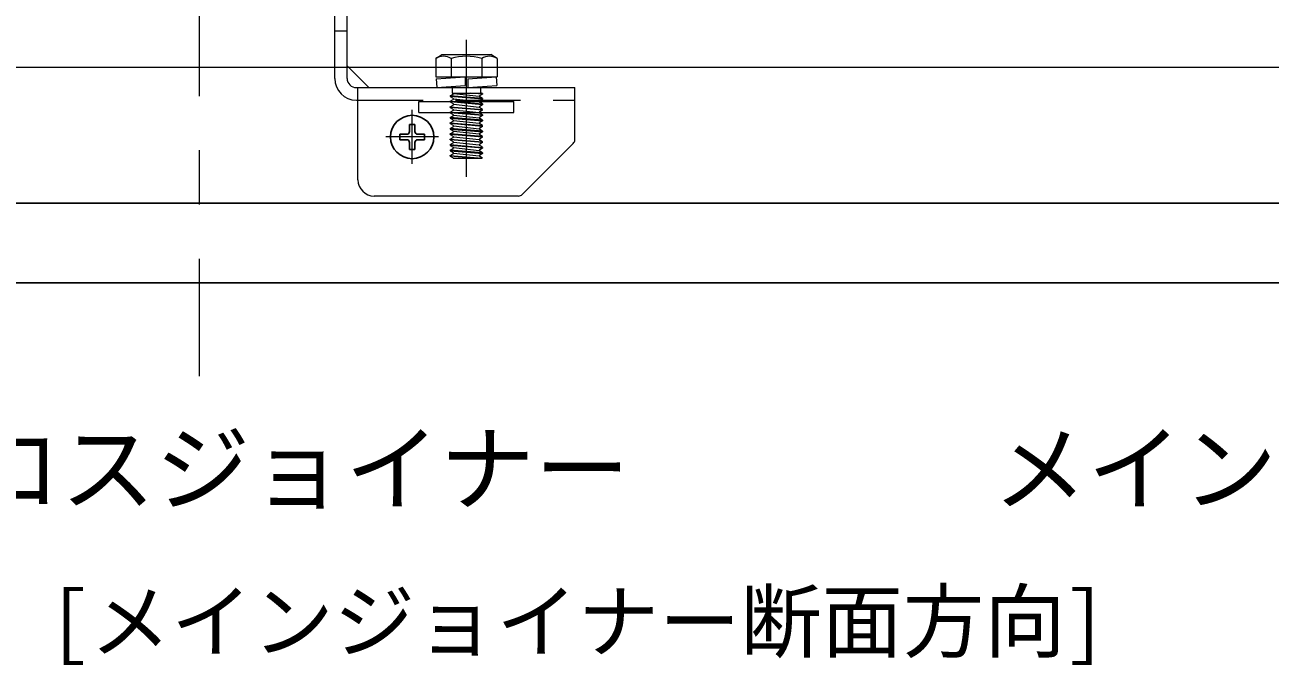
# Model space of a CAD drawing. Units: millimetres, scale not verified. Extents: x -1950 to 1950, y -1347 to 1325.
# Drawn here: x 1030.5 to 1260.3, y -799.8 to -681.7 of the extents above; entities that cross this region are included whole.
import ezdxf
from ezdxf.enums import TextEntityAlignment as Align

# ---------------------------------------------------------------- set-up
doc = ezdxf.new("R2010")
doc.units = ezdxf.units.MM
doc.header["$LTSCALE"] = 10
for name, pattern in [('CHAIN1', [8, 5, -1, 1, -1]), ('DASHED1', [1.8, 1.2, -0.6]), ('DOUBLE_CHAIN2', [12.8, 9, -1, 0.6, -0.6, 0.6, -1])]:
    doc.linetypes.add(name, pattern=pattern)
for name, color, linetype, lineweight in [('4-0_中心線', 4, 'CHAIN1', 9), ('4-1_吊り材', 7, 'Continuous', 18), ('4-3_野縁', 2, 'Continuous', 25), ('4-6_文字', 7, 'Continuous', 18), ('4-A_クリップ', 7, 'Continuous', 18), ('4-C_ビス・アンカーボルト・強調図形', 2, 'Continuous', 25)]:
    doc.layers.add(name, color=color, linetype=linetype, lineweight=lineweight)
doc.styles.add('ＭＳ ゴシック', font='')
doc.styles.get('ＭＳ ゴシック').set_extended_font_data('MS Gothic')

msp = doc.modelspace()

# ---------------------------------------------------------------- linework, layer by layer
at = {"layer": '4-0_中心線'}
for p, q in [((1062.68, -564.82), (1062.68, -746.49)), ((1111.98, -709.72), (1111.98, -684.41)), ((1101.98, -707.33), (1101.98, -697.33)), ((1106.83, -702.36), (1097.13, -702.36))]:
    msp.add_line(p, q, dxfattribs=at)
at = {"layer": '4-1_吊り材'}
for p, q in [((1460, -689.56), (822.68, -689.56)), ((1460, -714.56), (822.68, -714.56))]:
    msp.add_line(p, q, dxfattribs=at)
at = {"layer": '4-3_野縁'}
for p, q in [((849.55, -714.56), (1460, -714.56)), ((825.61, -729.26), (1460, -729.26))]:
    msp.add_line(p, q, dxfattribs=at)
at = {"layer": '4-A_クリップ'}
for p, q in [((1087.68, -691.56), (1087.68, -676.56)), ((1089.98, -691.56), (1089.98, -676.69)), ((1106.33, -687.86), (1107.48, -687.16)), ((1106.33, -687.86), (1106.33, -691.26)), ((1107.48, -687.16), (1116.48, -687.16)), ((1109.16, -687.86), (1109.16, -691.26)), ((1114.81, -687.86), (1114.81, -691.26)), ((1117.63, -687.86), (1116.48, -687.16)), ((1117.63, -687.86), (1117.63, -691.26)), ((1089.98, -689.26), (1093.98, -693.26)), ((1106.33, -691.26), (1117.63, -691.26)), ((1109.36, -691.26), (1109.36, -691.45)), ((1112.23, -691.66), (1117.46, -691.28)), ((1114.6, -691.26), (1114.6, -691.49)), ((1117.46, -691.28), (1117.57, -692.88)), ((1091.68, -693.26), (1131.98, -693.26)), ((1091.98, -710.26), (1091.98, -693.26)), ((1106.39, -691.66), (1106.5, -693.26)), ((1106.5, -693.26), (1111.73, -692.89)), ((1109.36, -693.06), (1109.36, -693.26)), ((1112.23, -691.66), (1112.23, -693.26)), ((1112.23, -693.26), (1117.57, -692.88)), ((1114.6, -693.09), (1114.6, -693.26)), ((1131.98, -702.85), (1131.98, -693.26)), ((1091.68, -695.56), (1091.98, -695.56)), ((1131.69, -703.55), (1122.27, -712.97)), ((1121.57, -713.26), (1094.98, -713.26))]:
    msp.add_line(p, q, dxfattribs=at)
at = {"layer": '4-A_クリップ', "linetype": 'DASHED1'}
for p, q in [((1089.98, -682.81), (1087.68, -682.81)), ((1109.36, -693.26), (1109.36, -694.26)), ((1114.6, -693.26), (1114.6, -694.26)), ((1091.98, -695.56), (1131.98, -695.56)), ((1108.98, -694.77), (1109.52, -694.46)), ((1108.98, -694.77), (1108.98, -694.9)), ((1114.98, -695.27), (1108.98, -694.77)), ((1108.98, -694.9), (1109.52, -695.21)), ((1114.98, -695.4), (1108.98, -694.9)), ((1108.98, -695.77), (1109.52, -695.46)), ((1108.98, -695.77), (1108.98, -695.9)), ((1108.98, -695.77), (1114.98, -696.27)), ((1108.98, -695.9), (1109.52, -696.21)), ((1114.98, -696.4), (1108.98, -695.9)), ((1109.36, -694.26), (1114.83, -694.26)), ((1109.59, -694.34), (1114.37, -694.84)), ((1109.59, -695.33), (1114.37, -695.83)), ((1114.93, -694.45), (1112.68, -694.26)), ((1114.98, -695.27), (1114.44, -694.96)), ((1114.98, -695.4), (1114.44, -695.71)), ((1114.98, -696.27), (1114.44, -695.96)), ((1114.93, -694.33), (1114.51, -694.29)), ((1114.93, -694.33), (1114.83, -694.27)), ((1114.98, -695.27), (1114.98, -695.4)), ((1108.98, -696.77), (1109.52, -696.46)), ((1108.98, -696.9), (1108.98, -696.77)), ((1108.98, -696.77), (1114.98, -697.27)), ((1108.98, -696.9), (1109.52, -697.21)), ((1114.98, -697.4), (1108.98, -696.9)), ((1108.98, -697.77), (1109.52, -697.46)), ((1108.98, -697.77), (1108.98, -697.9)), ((1108.98, -697.77), (1114.98, -698.27)), ((1108.98, -697.9), (1109.52, -698.21)), ((1114.98, -698.4), (1108.98, -697.9)), ((1109.59, -696.33), (1114.37, -696.83)), ((1109.59, -697.33), (1114.37, -697.83)), ((1109.59, -698.33), (1114.37, -698.83)), ((1114.98, -696.4), (1114.44, -696.71)), ((1114.98, -697.27), (1114.44, -696.96)), ((1114.98, -697.4), (1114.44, -697.71)), ((1114.98, -698.27), (1114.44, -697.96)), ((1114.98, -696.27), (1114.98, -696.4)), ((1114.98, -697.4), (1114.98, -697.27)), ((1114.98, -698.27), (1114.98, -698.4)), ((1108.98, -698.77), (1109.52, -698.46)), ((1108.98, -698.77), (1108.98, -698.9)), ((1114.98, -699.27), (1108.98, -698.77)), ((1108.98, -698.9), (1109.52, -699.21)), ((1108.98, -698.9), (1114.98, -699.4)), ((1108.98, -699.77), (1109.52, -699.46)), ((1108.98, -699.9), (1108.98, -699.77)), ((1108.98, -699.77), (1114.98, -700.27)), ((1108.98, -699.9), (1109.52, -700.21)), ((1114.98, -700.4), (1108.98, -699.9)), ((1108.98, -700.77), (1109.52, -700.46)), ((1109.59, -699.33), (1114.37, -699.83)), ((1109.59, -700.33), (1114.37, -700.83)), ((1114.98, -698.4), (1114.44, -698.71)), ((1114.98, -699.27), (1114.44, -698.96)), ((1114.98, -699.4), (1114.44, -699.71)), ((1114.98, -700.27), (1114.44, -699.96)), ((1114.98, -700.4), (1114.44, -700.71)), ((1114.98, -699.27), (1114.98, -699.4)), ((1114.98, -700.4), (1114.98, -700.27)), ((1108.98, -700.77), (1108.98, -700.9)), ((1114.98, -701.27), (1108.98, -700.77)), ((1108.98, -700.9), (1109.52, -701.21)), ((1108.98, -700.9), (1114.98, -701.4)), ((1108.98, -701.77), (1109.52, -701.46)), ((1108.98, -701.9), (1108.98, -701.77)), ((1114.98, -702.27), (1108.98, -701.77)), ((1108.98, -701.9), (1109.52, -702.21)), ((1114.98, -702.4), (1108.98, -701.9)), ((1108.98, -702.77), (1109.52, -702.46)), ((1108.98, -702.9), (1108.98, -702.77)), ((1108.98, -702.77), (1114.98, -703.27)), ((1108.98, -702.9), (1109.52, -703.21)), ((1114.98, -703.4), (1108.98, -702.9)), ((1114.37, -701.83), (1109.59, -701.33)), ((1109.59, -702.33), (1114.37, -702.83)), ((1114.98, -701.27), (1114.44, -700.96)), ((1114.98, -701.4), (1114.44, -701.71)), ((1114.98, -702.27), (1114.44, -701.96)), ((1114.98, -702.4), (1114.44, -702.71)), ((1114.98, -703.27), (1114.44, -702.96)), ((1114.98, -701.27), (1114.98, -701.4)), ((1114.98, -702.4), (1114.98, -702.27)), ((1108.98, -703.77), (1109.52, -703.46)), ((1108.98, -703.77), (1108.98, -703.9)), ((1108.98, -703.77), (1114.98, -704.27)), ((1108.98, -703.9), (1109.52, -704.21)), ((1114.98, -704.4), (1108.98, -703.9)), ((1108.98, -704.77), (1109.52, -704.46)), ((1108.98, -704.77), (1108.98, -704.9)), ((1114.98, -705.27), (1108.98, -704.77)), ((1108.98, -704.9), (1109.52, -705.21)), ((1108.98, -704.9), (1114.98, -705.4)), ((1109.59, -703.33), (1114.37, -703.83)), ((1109.59, -704.33), (1114.37, -704.83)), ((1114.98, -703.4), (1114.44, -703.71)), ((1114.98, -704.27), (1114.44, -703.96)), ((1114.98, -704.4), (1114.44, -704.71)), ((1114.98, -705.27), (1114.44, -704.96)), ((1114.98, -703.4), (1114.98, -703.27)), ((1114.98, -704.27), (1114.98, -704.4)), ((1114.98, -705.27), (1114.98, -705.4)), ((1108.98, -705.77), (1109.52, -705.46)), ((1108.98, -705.9), (1108.98, -705.77)), ((1108.98, -705.77), (1114.88, -706.26)), ((1108.98, -705.9), (1109.52, -706.21)), ((1113.39, -706.26), (1108.98, -705.9)), ((1109.57, -706.26), (1114.88, -706.26)), ((1109.59, -705.33), (1114.37, -705.83)), ((1114.98, -705.4), (1114.44, -705.71)), ((1114.97, -706.26), (1114.44, -705.96))]:
    msp.add_line(p, q, dxfattribs=at)
at = {"layer": '4-A_クリップ', "linetype": 'DOUBLE_CHAIN2'}
for p, q in [((1103.23, -695.82), (1120.73, -695.82)), ((1103.23, -697.82), (1103.23, -695.82)), ((1120.73, -697.82), (1120.73, -695.82)), ((1103.23, -697.82), (1120.73, -697.82))]:
    msp.add_line(p, q, dxfattribs=at)
at = {"layer": '4-A_クリップ'}
msp.add_lwpolyline([(1106.39, -691.66), (1111.73, -691.28), (1111.73, -692.89)], dxfattribs=at)
at = {"layer": '4-A_クリップ', "linetype": 'DASHED1'}
msp.add_lwpolyline([(1114.93, -694.33), (1114.93, -694.45), (1114.39, -694.76)], dxfattribs=at)
at = {"layer": '4-A_クリップ'}
for centre, radius, start, end in [((1107.74, -690.16), 2.69, 58.3773, 121.6227), ((1111.98, -697.64), 10.18, 73.8818, 106.1182), ((1116.22, -690.16), 2.69, 58.3773, 121.6227), ((1091.68, -691.56), 4, 180, 270), ((1091.68, -691.56), 1.7, 180, 270), ((1130.98, -702.85), 1, 315, 0), ((1094.98, -710.26), 3, 180, 270), ((1121.57, -712.26), 1, 270, 315)]:
    msp.add_arc(centre, radius, start, end, dxfattribs=at)
at = {"layer": '4-A_クリップ', "linetype": 'DASHED1'}
for centre, start, end in [((1109.45, -694.34), 299.8496, 29.8982), ((1109.45, -695.34), 299.8496, 60.1504), ((1114.51, -694.84), 150.1018, 240.1504), ((1114.51, -695.84), 119.8496, 240.1504), ((1109.45, -696.33), 299.8496, 60.1504), ((1109.45, -697.34), 299.8496, 60.1504), ((1109.45, -698.33), 299.8496, 60.1504), ((1114.51, -696.83), 119.8496, 240.1504), ((1114.51, -697.84), 119.8496, 240.1504), ((1109.45, -699.33), 299.8496, 60.1504), ((1109.45, -700.33), 299.8496, 60.1504), ((1114.51, -698.83), 119.8496, 240.1504), ((1114.51, -699.83), 119.8496, 240.1504), ((1109.45, -701.33), 299.8496, 60.1504), ((1109.45, -702.33), 299.8496, 60.1504), ((1114.51, -700.83), 119.8496, 240.1504), ((1114.51, -701.83), 119.8496, 240.1504), ((1114.51, -702.83), 119.8496, 240.1504), ((1109.45, -703.33), 299.8496, 60.1504), ((1109.45, -704.33), 299.8496, 60.1504), ((1109.45, -705.33), 299.8496, 60.1504), ((1114.51, -703.83), 119.8496, 240.1504), ((1114.51, -704.83), 119.8496, 240.1504), ((1109.45, -706.33), 29.379, 60.1504), ((1114.51, -705.83), 119.8496, 240.1504)]:
    msp.add_arc(centre, 0.144, start, end, dxfattribs=at)
at = {"layer": '4-C_ビス・アンカーボルト・強調図形'}
for p, q in [((1102.48, -700.06), (1101.48, -700.06)), ((1101.48, -700.06), (1101.48, -701.36)), ((1102.48, -700.06), (1102.48, -701.36)), ((1100.98, -701.86), (1099.68, -701.86)), ((1099.68, -701.86), (1099.68, -702.86)), ((1100.98, -702.86), (1099.68, -702.86)), ((1104.28, -701.86), (1102.98, -701.86)), ((1104.28, -702.86), (1102.98, -702.86)), ((1104.28, -701.86), (1104.28, -702.86)), ((1101.48, -703.36), (1101.48, -704.66)), ((1102.48, -704.66), (1101.48, -704.66)), ((1102.48, -703.36), (1102.48, -704.66))]:
    msp.add_line(p, q, dxfattribs=at)
msp.add_circle((1101.98, -702.36), 4, dxfattribs=at)
for centre, start, end in [((1100.98, -701.36), 270, 0), ((1100.98, -703.36), 0, 90), ((1102.98, -701.36), 180, 270), ((1102.98, -703.36), 90, 180)]:
    msp.add_arc(centre, 0.5, start, end, dxfattribs=at)

# ---------------------------------------------------------------- texts
at = {"layer": '4-6_文字', "style": 'ＭＳ ゴシック'}
for s, height, p in [('クロスジョイナー', 12.83, (1002.1, -773.79)), ('メインジョイナー', 12.83, (1209.05, -773.79)), ('[メインジョイナー断面方向]', 11, (1035, -800.52))]:
    msp.add_text(s, height=height, dxfattribs=at).set_placement(p, align=Align.BOTTOM_LEFT)

doc.saveas('drawing.dxf')
